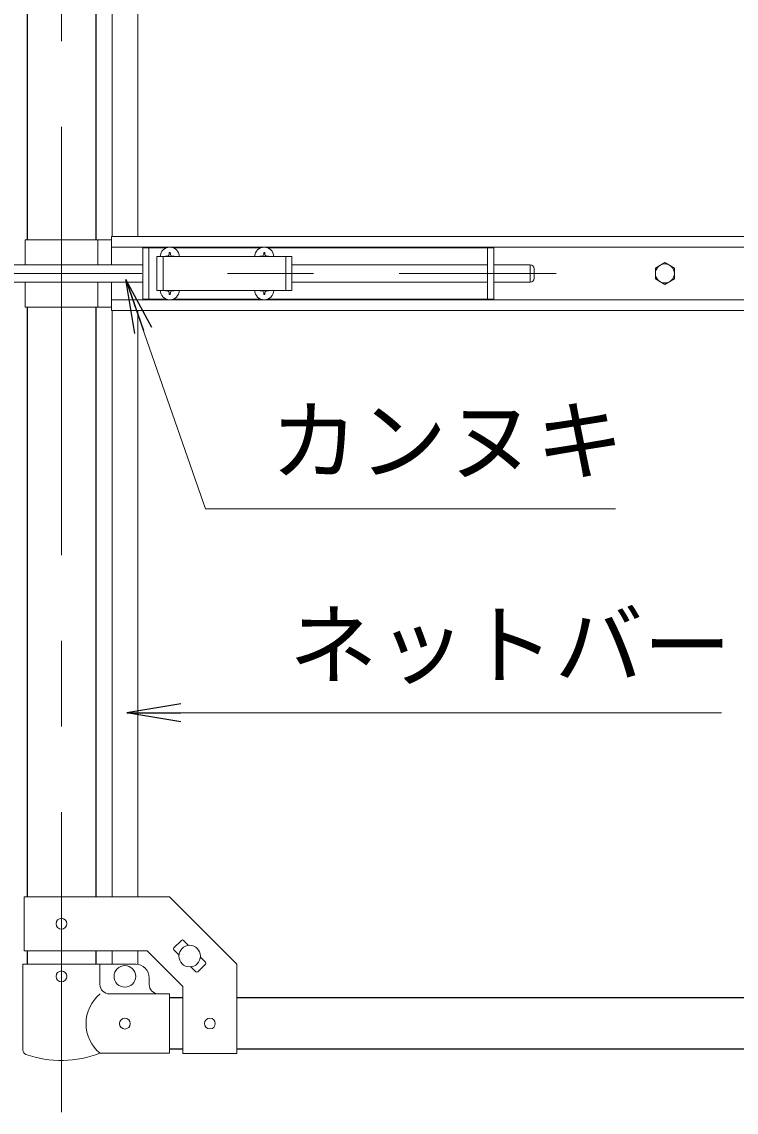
# Model space of a CAD drawing. Units: millimetres, scale not verified. Extents: x -4200 to 4200, y -2970 to 2970.
# Drawn here: x 1243 to 1772, y -535 to 273 of the extents above; entities that cross this region are included whole.
import ezdxf
from ezdxf.enums import TextEntityAlignment as Align

# ---------------------------------------------------------------- set-up
doc = ezdxf.new("R2010")
doc.units = ezdxf.units.MM
doc.header["$LTSCALE"] = 10
doc.linetypes.add('DASHED', pattern=[7.5, 6, -1.5])
doc.linetypes.add('USER1', pattern=[50.8, 31.75, -6.35, 6.35, -6.35])
for name, color, linetype, lineweight in [('0-1_D-BMK', 2, 'USER1', 13), ('0-2_D-STR1', 1, 'Continuous', 25), ('0-3_D-STR3', 3, 'Continuous', 13), ('0-A_D-STR-TXT', 7, 'Continuous', 13)]:
    doc.layers.add(name, color=color, linetype=linetype, lineweight=lineweight)
doc.layers.add('0-8_0', color=7, linetype='Continuous')
doc.styles.add('ＭＳ ゴシック', font='')
doc.styles.get('ＭＳ ゴシック').set_extended_font_data('MS Gothic')

# ---------------------------------------------------------------- blocks, each defined once
blk = doc.blocks.new('_Open')
at = {"layer": '0-8_0'}
blk.add_line((-10, 1.667), (0, 0), dxfattribs=at)
blk.add_lwpolyline([(-10, -1.667), (0, 0), (-10, 0)], dxfattribs=at)

msp = doc.modelspace()

# ---------------------------------------------------------------- linework, layer by layer
at = {"layer": '0-1_D-BMK'}
for p, q in [((1272.39, 703.1), (1272.39, -535.29)), ((1272.39, 703.1), (1272.39, -535.29)), ((1014.52, 86.37), (1638.97, 86.37)), ((1014.52, 86.37), (1638.97, 86.37))]:
    msp.add_line(p, q, dxfattribs=at)
at = {"layer": '0-2_D-STR1'}
for p, q in [((1246.99, 483.32), (1246.99, 111.37)), ((1246.99, 483.32), (1246.99, 111.37)), ((1297.79, 483.32), (1297.79, 111.37)), ((1297.79, 483.32), (1297.79, 111.37)), ((1246.99, 61.37), (1246.99, -375.58)), ((1246.99, 61.37), (1246.99, -375.58)), ((1297.79, 61.37), (1297.79, -375.58)), ((1297.79, 61.37), (1297.79, -375.58)), ((1246.99, -415.58), (1246.99, -425.63)), ((1246.99, -415.58), (1246.99, -425.63)), ((1297.79, -415.58), (1297.79, -425.63)), ((1297.79, -415.58), (1297.79, -425.63)), ((1362.39, -450.63), (1352.39, -450.63)), ((1362.39, -450.63), (1352.39, -450.63)), ((2036.59, -450.63), (1402.39, -450.63)), ((2036.59, -450.63), (1402.39, -450.63)), ((1362.39, -488.63), (1352.39, -488.63)), ((1362.39, -488.63), (1352.39, -488.63)), ((2036.59, -488.63), (1402.39, -488.63)), ((2036.59, -488.63), (1402.39, -488.63))]:
    msp.add_line(p, q, dxfattribs=at)
at = {"layer": '0-3_D-STR3'}
for p, q in [((1309.89, 548.32), (1309.89, 113.87)), ((1309.89, 548.32), (1309.89, 113.87)), ((1328.89, 548.32), (1328.89, 113.87)), ((1328.89, 548.32), (1328.89, 113.87)), ((1309.49, 113.87), (2129.49, 113.87)), ((1309.49, 92.87), (1309.49, 113.87)), ((1309.49, 113.87), (2129.49, 113.87)), ((1309.49, 92.87), (1309.49, 113.87)), ((1245.39, 111.37), (1245.39, 92.87)), ((1245.39, 111.37), (1309.49, 111.37)), ((1245.39, 111.37), (1245.39, 92.87)), ((1245.39, 111.37), (1309.49, 111.37)), ((1299.39, 111.37), (1299.39, 92.87)), ((1299.39, 111.37), (1299.39, 92.87)), ((1309.49, 105.87), (2129.49, 105.87)), ((1309.49, 105.87), (2129.49, 105.87)), ((1332.64, 105.37), (1332.64, 67.37)), ((1332.64, 105.37), (1350.04, 105.37)), ((1332.64, 105.37), (1332.64, 67.37)), ((1332.64, 105.37), (1350.04, 105.37)), ((1337.14, 105.37), (1337.14, 67.37)), ((1337.14, 105.37), (1337.14, 67.37)), ((1355.24, 105.37), (1420.04, 105.37)), ((1355.24, 105.37), (1420.04, 105.37)), ((1425.24, 105.37), (1592.64, 105.37)), ((1425.24, 105.37), (1592.64, 105.37)), ((1588.14, 105.37), (1588.14, 67.37)), ((1588.14, 105.37), (1588.14, 67.37)), ((1592.64, 105.37), (1592.64, 67.37)), ((1592.64, 105.37), (1592.64, 67.37)), ((1343.14, 98.87), (1343.14, 73.87)), ((1343.14, 98.87), (1443.14, 98.87)), ((1343.14, 98.87), (1343.14, 73.87)), ((1343.14, 98.87), (1443.14, 98.87)), ((1350.79, 99.28), (1349.49, 99.26)), ((1350.79, 99.28), (1349.49, 99.26)), ((1349.49, 99.26), (1349.49, 98.87)), ((1349.49, 99.26), (1349.49, 98.87)), ((1352.25, 102.02), (1352.22, 100.72)), ((1352.25, 102.02), (1352.22, 100.72)), ((1352.25, 102.02), (1353.04, 102.02)), ((1352.25, 102.02), (1353.04, 102.02)), ((1353.04, 102.02), (1353.06, 100.72)), ((1353.04, 102.02), (1353.06, 100.72)), ((1420.79, 99.28), (1419.49, 99.26)), ((1420.79, 99.28), (1419.49, 99.26)), ((1419.49, 99.26), (1419.49, 98.87)), ((1419.49, 99.26), (1419.49, 98.87)), ((1422.25, 102.02), (1422.22, 100.72)), ((1422.25, 102.02), (1422.22, 100.72)), ((1422.25, 102.02), (1423.04, 102.02)), ((1422.25, 102.02), (1423.04, 102.02)), ((1423.04, 102.02), (1423.06, 100.72)), ((1423.04, 102.02), (1423.06, 100.72)), ((1424.49, 99.28), (1425.79, 99.26)), ((1424.49, 99.28), (1425.79, 99.26)), ((1425.79, 99.26), (1425.79, 98.87)), ((1425.79, 99.26), (1425.79, 98.87)), ((1443.14, 98.87), (1443.14, 73.87)), ((1443.14, 98.87), (1443.14, 73.87)), ((1151.84, 92.87), (1332.64, 92.87)), ((1151.84, 92.87), (1332.64, 92.87)), ((1443.14, 92.87), (1588.14, 92.87)), ((1443.14, 92.87), (1588.14, 92.87)), ((1592.64, 92.87), (1619.64, 92.87)), ((1592.64, 92.87), (1619.64, 92.87)), ((1619.64, 92.87), (1619.64, 79.87)), ((1619.64, 92.87), (1619.64, 79.87)), ((1622.64, 89.87), (1622.64, 82.87)), ((1622.64, 89.87), (1622.64, 82.87)), ((1151.84, 79.87), (1332.64, 79.87)), ((1151.84, 79.87), (1332.64, 79.87)), ((1245.39, 79.87), (1245.39, 61.37)), ((1245.39, 79.87), (1245.39, 61.37)), ((1299.39, 79.87), (1299.39, 61.37)), ((1299.39, 79.87), (1299.39, 61.37)), ((1309.49, 58.87), (1309.49, 79.87)), ((1309.49, 58.87), (1309.49, 79.87)), ((1343.14, 73.87), (1443.14, 73.87)), ((1343.14, 73.87), (1443.14, 73.87)), ((1349.49, 73.47), (1349.49, 73.87)), ((1349.49, 73.47), (1349.49, 73.87)), ((1350.79, 73.45), (1349.49, 73.47)), ((1350.79, 73.45), (1349.49, 73.47)), ((1354.49, 73.45), (1355.79, 73.47)), ((1354.49, 73.45), (1355.79, 73.47)), ((1355.79, 73.47), (1355.79, 73.87)), ((1355.79, 73.47), (1355.79, 73.87)), ((1419.49, 73.47), (1419.49, 73.87)), ((1419.49, 73.47), (1419.49, 73.87)), ((1420.79, 73.45), (1419.49, 73.47)), ((1420.79, 73.45), (1419.49, 73.47)), ((1424.49, 73.45), (1425.79, 73.47)), ((1424.49, 73.45), (1425.79, 73.47)), ((1425.79, 73.47), (1425.79, 73.87)), ((1425.79, 73.47), (1425.79, 73.87)), ((1443.14, 79.87), (1588.14, 79.87)), ((1443.14, 79.87), (1588.14, 79.87)), ((1592.64, 79.87), (1619.64, 79.87)), ((1592.64, 79.87), (1619.64, 79.87)), ((1309.49, 66.87), (2129.49, 66.87)), ((1309.49, 66.87), (2129.49, 66.87)), ((1332.64, 67.37), (1350.04, 67.37)), ((1332.64, 67.37), (1350.04, 67.37)), ((1352.25, 70.72), (1352.22, 72.01)), ((1352.25, 70.72), (1352.22, 72.01)), ((1352.25, 70.72), (1353.04, 70.72)), ((1352.25, 70.72), (1353.04, 70.72)), ((1353.04, 70.72), (1353.06, 72.01)), ((1353.04, 70.72), (1353.06, 72.01)), ((1355.24, 67.37), (1420.04, 67.37)), ((1355.24, 67.37), (1420.04, 67.37)), ((1422.25, 70.72), (1422.22, 72.01)), ((1422.25, 70.72), (1422.22, 72.01)), ((1422.25, 70.72), (1423.04, 70.72)), ((1422.25, 70.72), (1423.04, 70.72)), ((1423.04, 70.72), (1423.06, 72.01)), ((1423.04, 70.72), (1423.06, 72.01)), ((1425.24, 67.37), (1592.64, 67.37)), ((1425.24, 67.37), (1592.64, 67.37)), ((1245.39, 61.37), (1309.49, 61.37)), ((1245.39, 61.37), (1309.49, 61.37)), ((1309.49, 58.87), (2129.49, 58.87)), ((1309.49, 58.87), (2129.49, 58.87)), ((1309.89, 58.87), (1309.89, -375.58)), ((1309.89, 58.87), (1309.89, -375.58)), ((1328.89, 58.87), (1328.89, -375.58)), ((1328.89, 58.87), (1328.89, -375.58)), ((1244.69, -415.58), (1244.69, -375.58)), ((1244.69, -415.58), (1244.69, -375.58)), ((1355.72, -413.57), (1361.38, -407.92)), ((1355.72, -413.57), (1361.38, -407.92)), ((1362.79, -407.92), (1366.51, -411.63)), ((1362.79, -407.92), (1366.51, -411.63)), ((1244.69, -415.58), (1335.82, -415.58)), ((1244.69, -415.58), (1335.82, -415.58)), ((1309.89, -415.58), (1309.89, -425.63)), ((1309.89, -415.58), (1309.89, -425.63)), ((1328.89, -415.58), (1328.89, -425.63)), ((1328.89, -415.58), (1328.89, -425.63)), ((1335.82, -415.58), (1362.39, -442.15)), ((1335.82, -415.58), (1362.39, -442.15)), ((1355.72, -414.99), (1359.44, -418.7)), ((1355.72, -414.99), (1359.44, -418.7)), ((1243.84, -425.63), (1300.94, -425.63)), ((1243.84, -425.63), (1243.84, -489.33)), ((1243.84, -425.63), (1300.94, -425.63)), ((1243.84, -425.63), (1243.84, -489.33)), ((1300.94, -425.63), (1300.94, -440.63)), ((1300.94, -425.63), (1327.39, -425.63)), ((1300.94, -425.63), (1300.94, -440.63)), ((1300.94, -425.63), (1327.39, -425.63)), ((1368.27, -427.53), (1371.99, -431.25)), ((1368.27, -427.53), (1371.99, -431.25)), ((1373.4, -431.25), (1379.06, -425.59)), ((1373.4, -431.25), (1379.06, -425.59)), ((1375.34, -420.46), (1379.06, -424.18)), ((1375.34, -420.46), (1379.06, -424.18)), ((1402.39, -491.83), (1402.39, -425.58)), ((1402.39, -491.83), (1402.39, -425.58)), ((1337.39, -440.63), (1337.39, -435.63)), ((1337.39, -440.63), (1337.39, -435.63)), ((1362.39, -491.83), (1362.39, -442.15)), ((1362.39, -491.83), (1362.39, -442.15)), ((1352.39, -447.63), (1307.94, -447.63)), ((1352.39, -447.63), (1307.94, -447.63)), ((1352.39, -491.63), (1352.39, -447.63)), ((1352.39, -491.63), (1352.39, -447.63)), ((1352.39, -491.63), (1300.94, -491.63)), ((1352.39, -491.63), (1300.94, -491.63)), ((1362.39, -491.83), (1402.39, -491.83)), ((1362.39, -491.83), (1402.39, -491.83))]:
    msp.add_line(p, q, dxfattribs=at)
at = {"layer": '0-3_D-STR3', "linetype": 'DASHED'}
for p, q in [((1347.64, 98.87), (1347.64, 73.87)), ((1347.64, 98.87), (1347.64, 73.87)), ((1438.64, 98.87), (1438.64, 73.87)), ((1438.64, 98.87), (1438.64, 73.87))]:
    msp.add_line(p, q, dxfattribs=at)
at = {"layer": '0-3_D-STR3'}
for points in [[(1354.49, 99.28), (1355.79, 99.26), (1355.79, 98.87)], [(1354.49, 99.28), (1355.79, 99.26), (1355.79, 98.87)], [(1244.69, -375.58), (1352.39, -375.58), (1402.39, -425.58)], [(1244.69, -375.58), (1352.39, -375.58), (1402.39, -425.58)]]:
    msp.add_lwpolyline(points, dxfattribs=at)
msp.add_lwpolyline([(1719.49, 94.47), (1712.48, 90.42), (1712.48, 82.32), (1719.49, 78.27), (1726.51, 82.32), (1726.51, 90.42)], close=True, dxfattribs=at)
msp.add_lwpolyline([(1719.49, 94.47), (1712.48, 90.42), (1712.48, 82.32), (1719.49, 78.27), (1726.51, 82.32), (1726.51, 90.42)], close=True, dxfattribs=at)
for centre, radius in [((1719.49, 86.37), 7.03), ((1719.49, 86.37), 7.03), ((1272.39, -395.58), 4), ((1272.39, -395.58), 4), ((1367.39, -419.58), 8), ((1367.39, -419.58), 8), ((1319.39, -434.63), 8), ((1319.39, -434.63), 8), ((1272.39, -434.63), 4), ((1272.39, -434.63), 4), ((1319.39, -469.63), 4), ((1319.39, -469.63), 4), ((1382.39, -469.58), 4), ((1382.39, -469.58), 4)]:
    msp.add_circle(centre, radius, dxfattribs=at)
for centre, radius, start, end in [((1352.64, 98.87), 7, 0, 180), ((1352.64, 98.87), 7, 0, 180), ((1422.64, 98.87), 7, 0, 180), ((1422.64, 98.87), 7, 0, 180), ((1350.74, 100.77), 1.49, 270, 0), ((1350.74, 100.77), 1.49, 270, 0), ((1354.55, 100.77), 1.49, 180, 270), ((1354.55, 100.77), 1.49, 180, 270), ((1420.74, 100.77), 1.49, 270, 0), ((1420.74, 100.77), 1.49, 270, 0), ((1424.55, 100.77), 1.49, 180, 270), ((1424.55, 100.77), 1.49, 180, 270), ((1619.64, 89.87), 3, 0, 90), ((1619.64, 89.87), 3, 0, 90), ((1619.64, 82.87), 3, 270, 0), ((1619.64, 82.87), 3, 270, 0), ((1352.64, 73.87), 7, 180, 0), ((1352.64, 73.87), 7, 180, 0), ((1350.74, 71.96), 1.49, 0, 90), ((1350.74, 71.96), 1.49, 0, 90), ((1354.55, 71.96), 1.49, 90, 180), ((1354.55, 71.96), 1.49, 90, 180), ((1422.64, 73.87), 7, 180, 0), ((1422.64, 73.87), 7, 180, 0), ((1420.74, 71.96), 1.49, 0, 90), ((1420.74, 71.96), 1.49, 0, 90), ((1424.55, 71.96), 1.49, 90, 180), ((1424.55, 71.96), 1.49, 90, 180), ((1362.09, -408.62), 1, 45, 135), ((1362.09, -408.62), 1, 45, 135), ((1356.43, -414.28), 1, 135, 225), ((1356.43, -414.28), 1, 135, 225), ((1327.39, -435.63), 10, 0, 90), ((1327.39, -435.63), 10, 0, 90), ((1378.35, -424.89), 1, 315, 45), ((1378.35, -424.89), 1, 315, 45), ((1372.69, -430.54), 1, 225, 315), ((1372.69, -430.54), 1, 225, 315), ((1307.94, -440.63), 7, 180, 270), ((1307.94, -440.63), 7, 180, 270), ((1344.39, -440.63), 7, 180, 270), ((1344.39, -440.63), 7, 180, 270), ((1319.14, -469.63), 28.55, 129.59418, 230.40582), ((1319.14, -469.63), 28.55, 129.59418, 230.40582), ((1247.14, -489.33), 3.3, 180, 250.77949), ((1247.14, -489.33), 3.3, 180, 250.77949), ((1272.39, -416.9), 80, 250.77949, 290.9084), ((1272.39, -416.9), 80, 250.77949, 290.9084)]:
    msp.add_arc(centre, radius, start, end, dxfattribs=at)
at = {"layer": '0-A_D-STR-TXT'}
msp.add_line((1761.49, -239.31), (1322.9, -239.31), dxfattribs=at)
msp.add_line((1761.49, -239.31), (1322.9, -239.31), dxfattribs=at)
msp.add_lwpolyline([(1683.01, -88.08), (1379.04, -88.08), (1320.69, 79.95)], dxfattribs=at)
msp.add_lwpolyline([(1683.01, -88.08), (1379.04, -88.08), (1320.69, 79.95)], dxfattribs=at)

# ---------------------------------------------------------------- block references
at = {"layer": '0-A_D-STR-TXT', "xscale": 4, "yscale": 4}
for p, rotation in [((1320.03, 81.84), 109.15293), ((1320.03, 81.84), 109.15293), ((1320.9, -239.31), 180), ((1320.9, -239.31), 180)]:
    msp.add_blockref('_Open', p, dxfattribs=dict(at, rotation=rotation))

# ---------------------------------------------------------------- texts
at = {"layer": '0-A_D-STR-TXT', "style": 'ＭＳ ゴシック'}
for s, p in [('カンヌキ', (1426.92, -76)), ('カンヌキ', (1426.92, -76)), ('ネットバー', (1440.93, -227.36)), ('ネットバー', (1440.93, -227.36))]:
    msp.add_text(s, height=48.09, dxfattribs=at).set_placement(p, align=Align.BOTTOM_LEFT)

doc.saveas('drawing.dxf')
